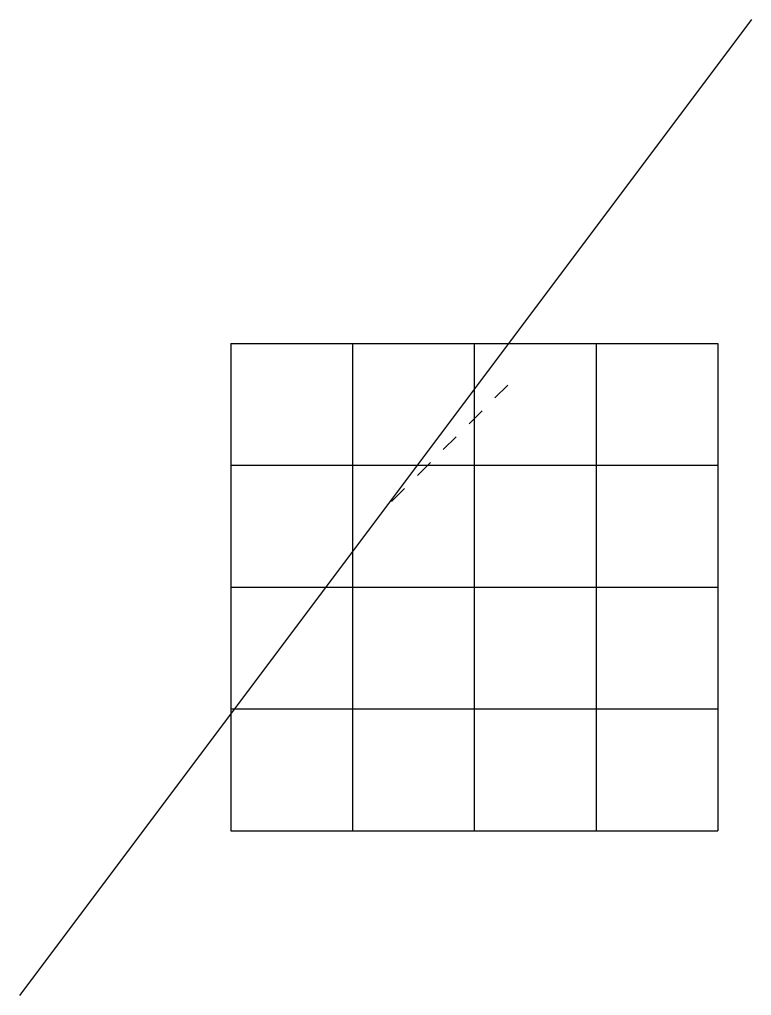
# Model space of a CAD drawing. Header units: millimetres. Extents: x 14.5 to 26.6, y 3.3 to 19.3.
import ezdxf

# ---------------------------------------------------------------- set-up
doc = ezdxf.new("R2010")
doc.units = ezdxf.units.MM
doc.linetypes.add('DASH', pattern=[0.6, 0.3, -0.3])

msp = doc.modelspace()

# ---------------------------------------------------------------- linework, layer by layer
at = {"layer": 'Sketch', "color": 255}
for p, q in [((18, 14), (18, 6)), ((18, 14), (26, 14)), ((20, 14), (20, 6)), ((22, 14), (22, 6)), ((24, 14), (24, 6)), ((26, 14), (26, 6)), ((18, 12), (26, 12)), ((18, 10), (26, 10)), ((18, 8), (26, 8)), ((18, 6), (26, 6))]:
    msp.add_line(p, q, dxfattribs=at)
at = {"layer": 'Sketch', "color": 255, "linetype": 'DASH'}
msp.add_line((22.552, 13.316), (20.542, 11.306), dxfattribs=at)
msp.add_line((22.552, 13.316), (20.542, 11.306), dxfattribs=at)
at = {"layer": 'Sketch', "color": 1}
msp.add_lwpolyline([(26.552, 19.316), (14.532, 3.296)], dxfattribs=at)

doc.saveas('drawing.dxf')
